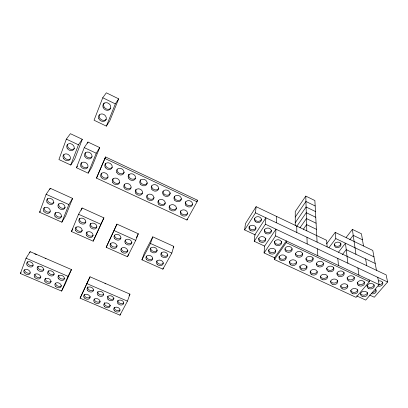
<?xml version="1.0" encoding="UTF-8"?>
<svg xmlns="http://www.w3.org/2000/svg" width="408" height="408" viewBox="0 0 408 408"><rect width="100%" height="100%" fill="white"/><g stroke="black" fill="none" stroke-linecap="round" stroke-linejoin="round"><path stroke-width="0.61" d="M295.244 225.609L295.244 211.568L305.791 196.105L314.879 200.537L317.087 242.102M274.446 259.524L286.238 242.617L286.278 240.909L274.533 257.779L274.446 259.524L356.087 297.361L369.357 281.709L369.056 279.883M264.078 252.929L275.624 235.89L275.951 229.194L264.583 246.101L264.078 252.929L275.007 258.004M276.267 222.712L276.573 216.444M254.235 241.276L265.414 224.211L265.904 217.79L254.893 234.717L254.235 241.276L264.634 246.121M255.428 234.972L244.647 229.923L255.469 212.838L256.112 206.683L326.635 240.312L327.14 246.871M244.647 229.923L245.448 223.63L256.112 206.683M197.044 201.787L197.462 200.206L105.555 156.963L96.482 178.133L186.956 220.034L197.044 201.787L104.713 158.396M186.956 220.034L187.257 218.953M171.819 253.098L173.793 246.371L152.791 236.844L144.33 253.082L141.918 259.82L162.874 269.158L171.819 253.098L150.46 243.459L152.791 236.844M162.874 269.158L163.22 268.015M127.454 301.135L129.958 294.132L90.015 276.803L80.106 298.182L119.972 315.185L127.454 301.135L86.868 283.616L80.106 298.182M119.972 315.185L120.401 314.007M39.586 212.252L46.124 194.295L50.261 188.277L72.588 198.421L65.627 215.893L61.863 222.192L39.586 212.252L40.275 211.227M66.351 139.118L58.915 159.543L70.752 165.031L74.623 159.293L82.273 139.291L70.4 133.686L66.351 139.118L78.448 144.809L82.273 139.291M49.822 189.465L50.261 188.277M20.4 273.518L26.041 258.208L30.166 251.67L71.451 269.571L65.066 284.259L61.593 291.082L20.4 273.518L21.038 272.498M29.733 252.838L30.166 251.67M70.752 165.031L78.448 144.809M102.755 97.757L94.049 120.227L106.361 126.128L109.778 120.809L118.677 98.848L106.335 92.815L102.755 97.757L115.342 103.887L118.677 98.848M76.454 167.734L84.272 147.609L87.985 142.05L99.731 147.599L91.724 167.316L88.174 173.165L76.454 167.734L77.479 166.158M87.526 143.223L87.985 142.05M135.742 240.343L138.307 233.774L116.948 224.109L106.192 247.294L127.505 256.77L135.742 240.343L114.016 230.556L106.192 247.294M127.505 256.77L128.607 253.98M61.863 222.192L68.855 204.566L72.588 198.421M106.361 126.128L115.342 103.887M88.174 173.165L96.242 153.24L99.731 147.599M71.431 231.509L78.571 214.246L82.115 207.993L103.913 217.862L93.177 241.179L71.431 231.509L72.92 228.842M81.166 210.278L82.115 207.993M105.555 156.963L96.482 178.133M61.593 291.082L68.003 276.308L71.451 269.571M93.177 241.179L103.913 217.862M114.016 230.556L116.948 224.109M86.868 283.616L90.015 276.803M136.338 237.711L138.307 233.774M141.918 259.82L150.46 243.459M129.066 295.81L129.958 294.132M196.855 201.307L197.462 200.206M173.181 247.472L173.793 246.371M295.244 217.056L305.944 201.47L315.165 205.948M295.244 222.702L306.102 206.994L315.466 211.528M296.667 226.476L306.27 212.69L315.767 217.27M299.941 227.817L306.439 218.555L316.083 223.191M303.312 229.276L306.612 224.609L316.409 229.296M326.548 243.907L335.208 232.381L372.779 250.441L376.462 270.295M328.94 247.681L335.825 238.593L335.208 232.381M346.188 237.42L352.369 229.393L361.463 233.794L363.472 245.963M338.472 252.205L345.449 243.199L347.886 263.211M349.804 239.741L353.221 235.339L362.452 239.787M342.419 254.541L346.234 249.66L375.197 263.471M377.762 277.338L379.114 284.616L365.726 300.094L356.663 295.892M255.469 212.838L386.147 274.895L387.6 281.989L374.289 297.238L369.694 295.096M26.041 258.208L68.003 276.308M78.571 214.246L100.751 224.232M46.124 194.295L68.855 204.566M275.624 235.89L379.114 284.616M84.272 147.609L96.242 153.24M286.238 242.617L369.357 281.709M265.414 224.211L387.6 281.989M335.825 238.593L373.968 256.856M365.599 258.896L366.715 265.669M352.369 229.393L355.944 254.291M357.908 267.949L358.938 275.114M337.804 258.442L338.507 265.496M317.45 248.819L317.817 255.755M305.791 196.105L306.796 230.851M306.979 237.298L307.173 243.959M296.779 226.078L296.805 232.468M340.787 242.888A3.392 2.718 -4.6 0 1 338.237 246.213A3.392 2.718 -4.6 0 1 334.188 244.285M255.989 227.613A3.483 2.897 6 0 1 251.838 229.668A3.483 2.897 6 0 1 249.212 226.124M261.467 219.132A3.519 2.958 5.1 0 1 257.708 221.309A3.519 2.958 5.1 0 1 254.531 218.392M375.375 289.369A3.519 2.642 -5.2 0 1 375.63 292.577A3.519 2.642 -5.2 0 1 371.576 293.76M375.967 289.813A3.509 2.637 -5.3 0 1 372.229 292.409M378.67 280.934A3.565 2.693 -6.2 0 1 382.882 283.585A3.565 2.693 -6.2 0 1 378.155 286.151M382.602 282.158A3.555 2.688 -6.3 0 1 378.797 284.815M271.386 230.469A3.57 2.963 3.7 0 1 267.546 232.642A3.57 2.963 3.7 0 1 264.353 229.714M265.827 238.19A3.529 2.902 4.7 0 1 262.41 241.082A3.529 2.902 4.7 0 1 258.774 238.185M367.399 292.541A3.565 2.683 -4.5 0 1 364.553 295.096A3.565 2.683 -4.5 0 1 360.662 293.801M374.07 284.769A3.611 2.734 -5.4 0 1 370.699 287.446A3.611 2.734 -5.4 0 1 366.935 285.401M281.688 241.347A3.626 2.968 2.6 0 1 278.118 244.3A3.626 2.968 2.6 0 1 274.436 241.337M275.731 250.568A3.585 2.902 3.5 0 1 271.866 252.674A3.585 2.902 3.5 0 1 268.673 249.793M357.729 289.741A3.58 2.713 -3.8 0 1 354.435 292.388A3.58 2.713 -3.8 0 1 350.661 290.358M306.984 266.093A3.585 2.836 0.2 0 1 303.374 268.892A3.585 2.836 0.2 0 1 299.809 266.041M296.519 262.007A3.59 2.861 1.3 0 1 292.592 264.073A3.59 2.861 1.3 0 1 289.461 261.227M302.573 253.7A3.636 2.922 0.3 0 1 299.059 255.841A3.636 2.922 0.3 0 1 295.56 253.669M317.118 271.606A3.585 2.815 -0.7 0 1 313.614 273.656A3.585 2.815 -0.7 0 1 310.202 271.55M323.365 263.456A3.631 2.871 -1.7 0 1 319.806 265.552A3.631 2.871 -1.7 0 1 316.363 263.41M327.323 276.359A3.58 2.79 -1.6 0 1 323.799 278.389A3.58 2.79 -1.6 0 1 320.413 276.298M313.14 257.846A3.631 2.897 -0.8 0 1 309.937 260.692A3.631 2.897 -0.8 0 1 305.995 258.555M337.62 280.373A3.58 2.764 -2.4 0 1 334.387 283.07A3.58 2.764 -2.4 0 1 330.556 281.015M344.056 272.36A3.626 2.82 -3.4 0 1 340.762 275.12A3.626 2.82 -3.4 0 1 336.901 273.029M333.815 267.551A3.626 2.846 -2.6 0 1 330.551 270.341A3.626 2.846 -2.6 0 1 326.665 268.235M364.339 281.882A3.626 2.764 -4.7 0 1 360.988 284.59A3.626 2.764 -4.7 0 1 357.179 282.525M347.708 285.07A3.58 2.739 -3.1 0 1 344.444 287.742A3.58 2.739 -3.1 0 1 340.639 285.702M354.231 277.134A3.626 2.79 -4.1 0 1 350.905 279.868A3.626 2.79 -4.1 0 1 347.07 277.792M286.232 256.418A3.595 2.887 2.4 0 1 282.683 259.279A3.595 2.887 2.4 0 1 279.046 256.382M292.082 248.773A3.636 2.948 1.4 0 1 288.589 250.94A3.636 2.948 1.4 0 1 285.059 248.752M187.583 213.221A3.677 3.07 16.5 0 1 183.243 214.562A3.677 3.07 16.5 0 1 180.678 210.89M130.994 187.787A3.784 3.137 25.6 0 1 126.715 188.348A3.784 3.137 25.6 0 1 124.369 184.707M128.903 175.664A3.825 3.208 26.2 0 1 128.877 174.797M119.549 182.463A3.81 3.147 27.3 0 1 114.837 182.804A3.81 3.147 27.3 0 1 113.087 178.561M124.323 172.1A3.856 3.218 28 0 1 120.003 173.589A3.856 3.218 28 0 1 117.127 169.651M135.93 190.556A3.759 3.121 23.9 0 1 135.91 189.715M142.356 193.071A3.759 3.126 23.9 0 1 138.077 193.627A3.759 3.126 23.9 0 1 135.777 190.011M176.506 208.07A3.698 3.086 18.4 0 1 172.176 209.426A3.698 3.086 18.4 0 1 169.565 205.724M147.385 182.911A3.805 3.198 24.3 0 1 142.576 184.171A3.805 3.198 24.3 0 1 140.5 179.683M154.127 197.656A3.738 3.111 22.1 0 1 149.823 199.048A3.738 3.111 22.1 0 1 147.115 195.284M135.425 178.22A3.83 3.208 26.2 0 1 130.652 178.566A3.83 3.208 26.2 0 1 128.959 174.272M165.352 202.878A3.713 3.101 20.2 0 1 161.032 204.25A3.713 3.101 20.2 0 1 158.375 200.522M170.401 192.79A3.759 3.172 20.4 0 1 166.234 195.121A3.759 3.172 20.4 0 1 163.093 191.179M158.799 188.261A3.779 3.188 22.4 0 1 154.438 189.689A3.779 3.188 22.4 0 1 151.715 185.849M192.596 204.097A3.718 3.142 16.4 0 1 188.19 205.474A3.718 3.142 16.4 0 1 185.614 201.731M181.407 198.854A3.738 3.157 18.4 0 1 177.011 200.246A3.738 3.157 18.4 0 1 174.389 196.472M108.028 177.108A3.84 3.152 28.9 0 1 103.316 177.454A3.84 3.152 28.9 0 1 101.516 173.176M112.226 167.351A3.886 3.223 29.7 0 1 107.452 167.719A3.886 3.223 29.7 0 1 105.647 163.348M96.874 226.874A3.606 2.815 25 0 1 92.448 227.134A3.606 2.815 25 0 1 90.704 223.304M82.263 230.484A3.59 2.759 25.8 0 1 77.887 230.739A3.59 2.759 25.8 0 1 76.097 226.95M85.909 221.947A3.631 2.82 26.2 0 1 81.483 222.212A3.631 2.82 26.2 0 1 79.688 218.351M93.126 235.329A3.565 2.754 24.6 0 1 88.75 235.579A3.565 2.754 24.6 0 1 87.011 231.821M100.118 301.451A3.269 2.366 20 0 1 96.451 301.782A3.269 2.366 20 0 1 94.319 298.972M93.549 289.955A3.32 2.422 21 0 1 89.454 290.119A3.32 2.422 21 0 1 87.827 286.809M90.474 296.652A3.29 2.377 20.9 0 1 86.843 297.656A3.29 2.377 20.9 0 1 84.272 294.668M104.958 283.448A3.254 2.402 20.3 0 1 105.698 283.861M103.647 294.306A3.305 2.417 20.1 0 1 99.94 294.653A3.305 2.417 20.1 0 1 97.803 291.786M110.451 305.21A3.254 2.356 19.1 0 1 106.401 306.041A3.254 2.356 19.1 0 1 104.484 302.654M119.967 309.947A3.238 2.351 18.2 0 1 116.295 310.269A3.238 2.351 18.2 0 1 114.24 307.499M123.68 302.93A3.269 2.397 18.2 0 1 119.962 303.261A3.269 2.397 18.2 0 1 117.902 300.441M114.082 298.115A3.284 2.407 19.2 0 1 110.384 299.12A3.284 2.407 19.2 0 1 107.88 296.126M54.34 273.895A3.392 2.448 24.4 0 1 50.255 274.079A3.392 2.448 24.4 0 1 48.465 270.677M51.255 281.341A3.356 2.397 24.1 0 1 47.216 281.515A3.356 2.397 24.1 0 1 45.431 278.174M61.486 285.717A3.335 2.392 23.3 0 1 57.834 286.074A3.335 2.392 23.3 0 1 55.565 283.183M64.663 278.338A3.371 2.443 23.5 0 1 60.573 278.516A3.371 2.443 23.5 0 1 58.828 275.14M34.757 253.914A3.381 2.443 26.3 0 1 36.368 254.607M40.968 276.94A3.376 2.407 24.9 0 1 37.327 277.312A3.376 2.407 24.9 0 1 34.981 274.375M45.089 258.392A3.361 2.438 25.5 0 1 45.92 258.662M43.957 269.428A3.412 2.453 25.3 0 1 39.872 269.617A3.412 2.453 25.3 0 1 38.036 266.189M32.992 265.353A3.432 2.458 26.1 0 1 29.05 264.899A3.432 2.458 26.1 0 1 27.55 261.671M30.105 272.921A3.397 2.412 25.7 0 1 26.581 272.702A3.397 2.412 25.7 0 1 24.597 269.933M163.404 262.89A3.458 2.703 16.7 0 1 159.38 264.032A3.458 2.703 16.7 0 1 156.896 260.753M152.49 258.779A3.473 2.713 17.9 0 1 148.497 259.197A3.473 2.713 17.9 0 1 146.39 256.056M167.846 254.862A3.494 2.759 16.6 0 1 163.766 256.035A3.494 2.759 16.6 0 1 161.272 252.69M157.274 250.099A3.509 2.774 17.9 0 1 153.209 251.287A3.509 2.774 17.9 0 1 150.669 247.916M127.939 250.43A3.499 2.723 20.7 0 1 123.976 251.609A3.499 2.723 20.7 0 1 121.36 248.263M132.029 242.214A3.534 2.78 20.9 0 1 128.015 243.423A3.534 2.78 20.9 0 1 125.378 240.016M117.29 245.677A3.519 2.734 21.9 0 1 113.337 246.871A3.519 2.734 21.9 0 1 110.675 243.5M120.855 237.981A3.555 2.79 22.2 0 1 116.841 238.44A3.555 2.79 22.2 0 1 114.597 235.171M50.046 211.721A3.687 2.81 29.3 0 1 45.818 211.262A3.687 2.81 29.3 0 1 44.278 207.601M53.968 202.358A3.733 2.871 29.9 0 1 49.521 202.654A3.733 2.871 29.9 0 1 47.568 198.65M61.746 216.22A3.662 2.805 28.3 0 1 57.344 216.495A3.662 2.805 28.3 0 1 55.452 212.604M65.209 207.422A3.703 2.866 28.8 0 1 60.756 207.713A3.703 2.866 28.8 0 1 58.854 203.74M92.101 156.769A3.947 3.244 32.5 0 1 87.322 157.151A3.947 3.244 32.5 0 1 85.415 152.704M87.47 167.26A3.896 3.172 31.6 0 1 82.967 166.79A3.896 3.172 31.6 0 1 81.488 162.726M70.018 159.084A3.947 3.177 33.6 0 1 65.504 158.62A3.947 3.177 33.6 0 1 63.944 154.499M74.455 148.436A3.998 3.249 34.6 0 1 69.681 148.833A3.998 3.249 34.6 0 1 67.687 144.33M106.325 119.213A4.136 3.519 37 0 1 101.322 119.666A4.136 3.519 37 0 1 99.394 114.857M110.772 108.115A4.192 3.601 38.6 0 1 105.249 108.278A4.192 3.601 38.6 0 1 104.239 102.857M335.799 247.202A3.402 2.723 -4.6 0 0 341.012 244.861A3.402 2.723 -4.6 0 0 336.039 242.474A3.402 2.723 -4.6 0 0 335.799 247.202M255.51 221.733A3.529 2.963 5.1 0 0 261.36 220.397A3.529 2.963 5.1 0 0 256.902 216.76A3.529 2.963 5.1 0 0 255.51 221.733M250.094 230.189A3.494 2.902 6 0 0 255.867 228.888A3.494 2.902 6 0 0 251.44 225.318A3.494 2.902 6 0 0 250.094 230.189M265.353 233.106A3.585 2.968 3.8 0 0 271.31 231.785A3.585 2.968 3.8 0 0 266.822 228.138A3.585 2.968 3.8 0 0 265.353 233.106M259.763 241.551A3.545 2.907 4.7 0 0 265.634 240.271A3.545 2.907 4.7 0 0 261.181 236.686A3.545 2.907 4.7 0 0 259.763 241.551M362.085 296.274A3.575 2.688 -4.4 0 0 367.634 294.025A3.575 2.688 -4.4 0 0 362.488 291.613A3.575 2.688 -4.4 0 0 362.085 296.274M368.689 288.548A3.626 2.739 -5.4 0 0 374.325 286.243A3.626 2.739 -5.4 0 0 369.133 283.79A3.626 2.739 -5.4 0 0 368.689 288.548M275.466 244.795A3.641 2.973 2.6 0 0 281.53 243.489A3.641 2.973 2.6 0 0 277.017 239.828A3.641 2.973 2.6 0 0 275.466 244.795M269.688 253.225A3.595 2.907 3.6 0 0 275.665 251.955A3.595 2.907 3.6 0 0 271.187 248.36A3.595 2.907 3.6 0 0 269.688 253.225M352.385 293.505A3.59 2.718 -3.7 0 0 357.928 291.225A3.59 2.718 -3.7 0 0 352.731 288.793A3.59 2.718 -3.7 0 0 352.385 293.505M301.594 269.928A3.601 2.841 0.3 0 0 307.02 267.52A3.601 2.841 0.3 0 0 301.655 265.006A3.601 2.841 0.3 0 0 301.594 269.928M307.688 261.732A3.641 2.902 -0.7 0 0 313.201 259.264A3.641 2.902 -0.7 0 0 307.785 256.709A3.641 2.902 -0.7 0 0 307.688 261.732M290.496 264.665A3.601 2.866 1.3 0 0 296.519 263.43A3.601 2.866 1.3 0 0 292.113 259.881A3.601 2.866 1.3 0 0 290.496 264.665M297.238 256.846A3.647 2.927 0.3 0 0 302.731 254.352A3.647 2.927 0.3 0 0 297.279 251.777A3.647 2.927 0.3 0 0 297.238 256.846M311.875 274.701A3.595 2.815 -0.7 0 0 317.332 272.325A3.595 2.815 -0.7 0 0 311.998 269.826A3.595 2.815 -0.7 0 0 311.875 274.701M342.353 288.849A3.59 2.744 -3 0 0 347.876 286.543A3.59 2.744 -3 0 0 342.644 284.095A3.59 2.744 -3 0 0 342.353 288.849M318.067 266.587A3.641 2.876 -1.7 0 0 323.605 264.144A3.641 2.876 -1.7 0 0 318.225 261.605A3.641 2.876 -1.7 0 0 318.067 266.587M328.379 271.407A3.641 2.851 -2.5 0 0 333.943 268.994A3.641 2.851 -2.5 0 0 328.598 266.47A3.641 2.851 -2.5 0 0 328.379 271.407M322.101 279.449A3.595 2.795 -1.5 0 0 327.578 277.093A3.595 2.795 -1.5 0 0 322.279 274.61A3.595 2.795 -1.5 0 0 322.101 279.449M332.255 284.162A3.59 2.769 -2.3 0 0 337.758 281.836A3.59 2.769 -2.3 0 0 332.495 279.368A3.59 2.769 -2.3 0 0 332.255 284.162M338.63 276.196A3.641 2.82 -3.3 0 0 344.214 273.814A3.641 2.82 -3.3 0 0 338.905 271.305A3.641 2.82 -3.3 0 0 338.63 276.196M358.933 285.692A3.636 2.769 -4.7 0 0 364.568 283.356A3.636 2.769 -4.7 0 0 359.32 280.882A3.636 2.769 -4.7 0 0 358.933 285.692M348.809 280.959A3.636 2.795 -4 0 0 354.425 278.603A3.636 2.795 -4 0 0 349.146 276.109A3.636 2.795 -4 0 0 348.809 280.959M285.967 251.461A3.652 2.953 1.5 0 0 292.072 250.17A3.652 2.953 1.5 0 0 287.584 246.529A3.652 2.953 1.5 0 0 285.967 251.461M280.072 259.825A3.606 2.892 2.4 0 0 286.09 258.575A3.606 2.892 2.4 0 0 281.632 254.995A3.606 2.892 2.4 0 0 280.072 259.825M180.938 214.537A3.692 3.075 16.5 0 0 187.216 214.521A3.692 3.075 16.5 0 0 183.518 209.834A3.692 3.075 16.5 0 0 180.938 214.537M124.078 187.604A3.8 3.142 25.5 0 0 130.422 189.016A3.8 3.142 25.5 0 0 127.826 183.554A3.8 3.142 25.5 0 0 124.078 187.604M128.449 178A3.84 3.213 26.1 0 0 134.864 179.433A3.84 3.213 26.1 0 0 132.269 173.854A3.84 3.213 26.1 0 0 128.449 178M112.567 182.259A3.825 3.152 27.2 0 0 118.937 183.682A3.825 3.152 27.2 0 0 116.27 178.169A3.825 3.152 27.2 0 0 112.567 182.259M116.821 172.564A3.871 3.223 27.9 0 0 123.262 174.002A3.871 3.223 27.9 0 0 120.59 168.376A3.871 3.223 27.9 0 0 116.821 172.564M136.002 193.688A3.774 3.131 23.8 0 0 142.3 193.642A3.774 3.131 23.8 0 0 138.348 188.797A3.774 3.131 23.8 0 0 136.002 193.688M169.815 209.375A3.708 3.091 18.3 0 0 176.098 209.355A3.708 3.091 18.3 0 0 172.339 204.627A3.708 3.091 18.3 0 0 169.815 209.375M140.49 184.192A3.815 3.203 24.3 0 0 146.87 184.136A3.815 3.203 24.3 0 0 142.897 179.194A3.815 3.203 24.3 0 0 140.49 184.192M151.949 189.552A3.794 3.193 22.3 0 0 158.324 189.501A3.794 3.193 22.3 0 0 154.418 184.6A3.794 3.193 22.3 0 0 151.949 189.552M147.344 198.951A3.748 3.121 22 0 0 153.637 198.915A3.748 3.121 22 0 0 149.756 194.111A3.748 3.121 22 0 0 147.344 198.951M158.615 204.179A3.728 3.106 20.2 0 0 164.909 204.148A3.728 3.106 20.2 0 0 161.084 199.385A3.728 3.106 20.2 0 0 158.615 204.179M163.338 194.871A3.769 3.177 20.3 0 0 169.708 194.83A3.769 3.177 20.3 0 0 165.862 189.965A3.769 3.177 20.3 0 0 163.338 194.871M185.88 205.408A3.733 3.147 16.3 0 0 192.239 205.377A3.733 3.147 16.3 0 0 188.522 200.598A3.733 3.147 16.3 0 0 185.88 205.408M174.644 200.155A3.748 3.162 18.3 0 0 181.009 200.119A3.748 3.162 18.3 0 0 177.23 195.299A3.748 3.162 18.3 0 0 174.644 200.155M105.116 167.091A3.902 3.233 29.6 0 0 111.583 168.535A3.902 3.233 29.6 0 0 108.834 162.858A3.902 3.233 29.6 0 0 105.116 167.091M100.985 176.883A3.85 3.157 28.8 0 0 107.375 178.311A3.85 3.157 28.8 0 0 104.637 172.752A3.85 3.157 28.8 0 0 100.985 176.883M75.587 230.459A3.601 2.764 25.7 0 0 81.569 231.785A3.601 2.764 25.7 0 0 78.871 226.858A3.601 2.764 25.7 0 0 75.587 230.459M79.167 221.891A3.641 2.825 26.2 0 0 85.216 223.232A3.641 2.825 26.2 0 0 82.513 218.209A3.641 2.825 26.2 0 0 79.167 221.891M86.506 235.319A3.58 2.759 24.6 0 0 92.468 236.64A3.58 2.759 24.6 0 0 89.837 231.759A3.58 2.759 24.6 0 0 86.506 235.319M90.199 226.833A3.616 2.82 24.9 0 0 96.227 228.169A3.616 2.82 24.9 0 0 93.585 223.191A3.616 2.82 24.9 0 0 90.199 226.833M94.483 302.257A3.279 2.372 20 0 0 99.904 302.353A3.279 2.372 20 0 0 96.303 298.564A3.279 2.372 20 0 0 94.483 302.257M87.822 290.741A3.33 2.428 21 0 0 93.31 290.822A3.33 2.428 21 0 0 89.633 286.941A3.33 2.428 21 0 0 87.822 290.741M84.425 297.962A3.3 2.377 20.8 0 0 89.857 298.054A3.3 2.377 20.8 0 0 86.205 294.239A3.3 2.377 20.8 0 0 84.425 297.962M97.966 295.096A3.315 2.417 20.1 0 0 103.448 295.188A3.315 2.417 20.1 0 0 99.827 291.332A3.315 2.417 20.1 0 0 97.966 295.096M104.479 306.525A3.264 2.361 19.1 0 0 109.9 306.627A3.264 2.361 19.1 0 0 106.345 302.869A3.264 2.361 19.1 0 0 104.479 306.525M108.049 299.431A3.295 2.407 19.1 0 0 113.531 299.528A3.295 2.407 19.1 0 0 109.961 295.703A3.295 2.407 19.1 0 0 108.049 299.431M114.413 310.769A3.249 2.351 18.2 0 0 119.835 310.881A3.249 2.351 18.2 0 0 116.331 307.147A3.249 2.351 18.2 0 0 114.413 310.769M118.08 303.741A3.279 2.397 18.2 0 0 123.558 303.838A3.279 2.397 18.2 0 0 120.034 300.043A3.279 2.397 18.2 0 0 118.08 303.741M47.96 274.008A3.402 2.448 24.4 0 0 53.601 275.252A3.402 2.448 24.4 0 0 50.929 270.825A3.402 2.448 24.4 0 0 47.96 274.008M44.931 281.479A3.366 2.402 24.1 0 0 50.516 282.708A3.366 2.402 24.1 0 0 47.853 278.363A3.366 2.402 24.1 0 0 44.931 281.479M55.692 286.487A3.346 2.397 23.2 0 0 61.123 286.569A3.346 2.397 23.2 0 0 57.334 282.683A3.346 2.397 23.2 0 0 55.692 286.487M58.334 278.465A3.381 2.443 23.5 0 0 63.954 279.704A3.381 2.443 23.5 0 0 61.338 275.313A3.381 2.443 23.5 0 0 58.334 278.465M34.593 277.063A3.386 2.407 24.9 0 0 40.193 278.297A3.386 2.407 24.9 0 0 37.475 273.916A3.386 2.407 24.9 0 0 34.593 277.063M37.526 269.53A3.422 2.458 25.2 0 0 43.187 270.774A3.422 2.458 25.2 0 0 40.453 266.312A3.422 2.458 25.2 0 0 37.526 269.53M27.03 265.022A3.442 2.463 26 0 0 32.706 266.271A3.442 2.463 26 0 0 29.912 261.773A3.442 2.463 26 0 0 27.03 265.022M24.194 272.62A3.407 2.412 25.7 0 0 29.815 273.86A3.407 2.412 25.7 0 0 27.035 269.443A3.407 2.412 25.7 0 0 24.194 272.62M157.121 264.216A3.468 2.708 16.6 0 0 162.981 264.267A3.468 2.708 16.6 0 0 159.411 260.08A3.468 2.708 16.6 0 0 157.121 264.216M150.889 251.42A3.519 2.78 17.9 0 0 156.825 251.456A3.519 2.78 17.9 0 0 153.179 247.151A3.519 2.78 17.9 0 0 150.889 251.42M146.605 259.524A3.483 2.718 17.9 0 0 152.47 259.575A3.483 2.718 17.9 0 0 148.844 255.347A3.483 2.718 17.9 0 0 146.605 259.524M161.502 256.183A3.504 2.764 16.6 0 0 167.433 256.229A3.504 2.764 16.6 0 0 163.843 251.955A3.504 2.764 16.6 0 0 161.502 256.183M121.553 251.741A3.509 2.723 20.7 0 0 127.403 251.777A3.509 2.723 20.7 0 0 123.66 247.508A3.509 2.723 20.7 0 0 121.553 251.741M125.577 243.525A3.55 2.785 20.8 0 0 131.498 243.55A3.55 2.785 20.8 0 0 127.735 239.195A3.55 2.785 20.8 0 0 125.577 243.525M114.786 238.685A3.565 2.795 22.1 0 0 120.712 238.706A3.565 2.795 22.1 0 0 116.887 234.32A3.565 2.795 22.1 0 0 114.786 238.685M110.859 246.983A3.529 2.734 21.9 0 0 116.713 247.013A3.529 2.734 21.9 0 0 112.914 242.709A3.529 2.734 21.9 0 0 110.859 246.983M43.733 211.145A3.703 2.815 29.2 0 0 49.812 212.492A3.703 2.815 29.2 0 0 46.91 207.397A3.703 2.815 29.2 0 0 43.733 211.145M47.017 202.23A3.743 2.876 29.8 0 0 53.162 203.597A3.743 2.876 29.8 0 0 50.245 198.395A3.743 2.876 29.8 0 0 47.017 202.23M58.319 207.315A3.718 2.871 28.8 0 0 64.439 208.672A3.718 2.871 28.8 0 0 61.593 203.516A3.718 2.871 28.8 0 0 58.319 207.315M54.917 216.143A3.672 2.81 28.2 0 0 60.976 217.484A3.672 2.81 28.2 0 0 58.14 212.43A3.672 2.81 28.2 0 0 54.917 216.143M84.864 156.463A3.963 3.249 32.4 0 0 91.377 157.921A3.963 3.249 32.4 0 0 88.495 152.143A3.963 3.249 32.4 0 0 84.864 156.463M80.937 166.449A3.912 3.177 31.5 0 0 87.378 167.887A3.912 3.177 31.5 0 0 84.507 162.231A3.912 3.177 31.5 0 0 80.937 166.449M67.116 148.104A4.014 3.259 34.5 0 0 73.669 149.568A4.014 3.259 34.5 0 0 70.671 143.713A4.014 3.259 34.5 0 0 67.116 148.104M63.378 158.233A3.963 3.188 33.5 0 0 69.855 159.681A3.963 3.188 33.5 0 0 66.871 153.954A3.963 3.188 33.5 0 0 63.378 158.233M98.828 118.748A4.151 3.529 36.9 0 0 105.626 120.273A4.151 3.529 36.9 0 0 102.704 114.026A4.151 3.529 36.9 0 0 98.828 118.748M103.198 107.605A4.208 3.611 38.5 0 0 110.078 109.155A4.208 3.611 38.5 0 0 107.146 102.76A4.208 3.611 38.5 0 0 103.198 107.605"/></g></svg>
